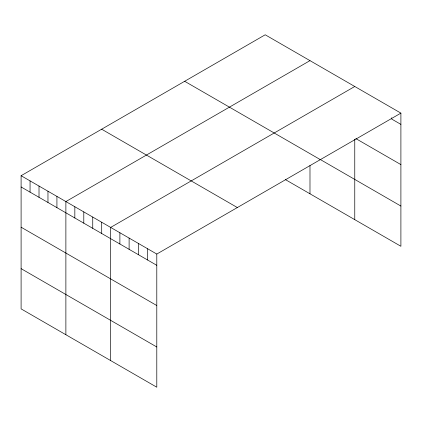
<?xml version="1.0" encoding="UTF-8"?>
<svg xmlns="http://www.w3.org/2000/svg" width="422" height="422" viewBox="0 0 422 422"><rect width="100%" height="100%" fill="white"/><g stroke="black" fill="none" stroke-linecap="round" stroke-linejoin="round"><path stroke-width="0.63" d="M21.1 175.716L156.794 254.055L156.794 387.217L21.1 308.878L21.1 175.716L265.206 34.783L400.9 113.122L400.9 246.284L285.356 179.577M309.985 60.636L65.879 201.568L65.879 334.73M354.765 86.489L110.659 227.421L110.659 360.583M156.794 254.055L400.9 113.122M400.9 124.379L391.674 119.051L391.674 117.801M355.851 138.601L400.9 164.606M320.061 159.384L400.9 206.057M184.651 81.288L320.345 159.632M101.655 129.206L237.349 207.55M21.1 186.967L156.794 265.311M21.1 227.2L156.794 305.539M21.1 268.645L156.794 346.989M354.765 139.265L354.765 219.651M309.985 165.508L309.985 193.798M147.568 248.727L147.568 259.984M138.342 243.404L138.342 254.656M129.111 238.077L129.111 249.328M119.885 232.749L119.885 244M101.702 222.252L101.702 233.503M92.745 217.077L92.745 228.334M83.793 211.907L83.793 223.164M74.836 206.738L74.836 217.995M56.923 196.399L56.923 207.65M47.966 191.224L47.966 202.481M39.014 186.055L39.014 197.311M30.057 180.885L30.057 192.142"/></g></svg>
